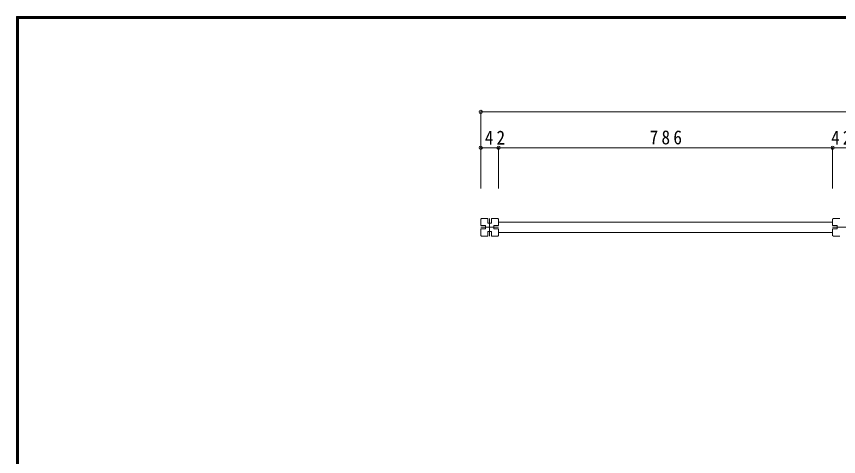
# Model space of a CAD drawing. Units: millimetres at full size, sheet at 1:15. Extents: x -3000 to 2850, y -2151 to 2088.
# Drawn here: x -3000 to -1065, y 1051 to 2088 of the extents above; entities that cross this region are included whole.
import ezdxf

# ---------------------------------------------------------------- set-up
doc = ezdxf.new("R2010")
doc.units = ezdxf.units.MM
doc.header["$LTSCALE"] = 15
doc.header["$PDMODE"] = 32
doc.header["$PDSIZE"] = 7.5
doc.linetypes.add('CHAIN1', pattern=[8, 5, -1, 1, -1])
doc.layers.add('0-B_寸法', color=7, linetype='Continuous', lineweight=9)
doc.layers.add('F-1_枠', color=6, linetype='Continuous', lineweight=9)
doc.styles.add('ＭＳ ゴシック', font='')
doc.styles.get('ＭＳ ゴシック').set_extended_font_data('MS Gothic')

msp = doc.modelspace()

# ---------------------------------------------------------------- linework, layer by layer
at = {"layer": '0-B_寸法', "color": 3}
for p, q in [((-1907.43, 1862.8), (618.57, 1862.8)), ((-1907.43, 1862.8), (-1907.43, 1778.34)), ((-1907.43, 1778.34), (-1865.43, 1778.34)), ((-1907.43, 1778.34), (-1907.43, 1682.57)), ((-1865.43, 1778.34), (-1865.43, 1682.57)), ((-1865.43, 1778.34), (-1079.43, 1778.34)), ((-1079.43, 1778.34), (-1079.43, 1682.57)), ((-1079.43, 1778.34), (-1037.43, 1778.34))]:
    msp.add_line(p, q, dxfattribs=at)
at = {"layer": '0-B_寸法'}
for p, q in [((-1905.43, 1612.15), (-1907.43, 1610.15)), ((-1907.43, 1595.15), (-1907.43, 1610.15)), ((-1905.43, 1612.15), (-1890.43, 1612.15)), ((-1882.43, 1612.15), (-1882.43, 1601.15)), ((-1077.43, 1612.15), (-1079.43, 1610.15)), ((-1079.43, 1595.15), (-1079.43, 1610.15)), ((-1077.43, 1612.15), (-1062.43, 1612.15)), ((-1907.43, 1595.15), (-1896.43, 1595.15)), ((-1907.43, 1572.15), (-1907.43, 1587.15)), ((-1865.43, 1595.15), (-1876.43, 1595.15)), ((-1865.43, 1603.15), (-1079.43, 1603.15)), ((-1865.43, 1587.15), (-1865.43, 1572.15)), ((-1079.43, 1595.15), (-1068.43, 1595.15)), ((-1079.43, 1572.15), (-1079.43, 1587.15)), ((-1907.43, 1572.15), (-1905.43, 1570.15)), ((-1890.43, 1570.15), (-1905.43, 1570.15)), ((-1882.43, 1570.15), (-1882.43, 1581.15)), ((-1867.43, 1570.15), (-1882.43, 1570.15)), ((-1867.43, 1570.15), (-1865.43, 1572.15)), ((-1865.43, 1579.15), (-1079.43, 1579.15)), ((-1079.43, 1572.15), (-1077.43, 1570.15)), ((-1062.43, 1570.15), (-1077.43, 1570.15))]:
    msp.add_line(p, q, dxfattribs=at)
at = {"layer": '0-B_寸法', "color": 4, "linetype": 'CHAIN1'}
for p, q in [((-1886.43, 1612.15), (-1886.43, 1570.15)), ((-1907.43, 1591.15), (-1865.43, 1591.15)), ((-1079.43, 1591.15), (-1037.43, 1591.15))]:
    msp.add_line(p, q, dxfattribs=at)
at = {"layer": '0-B_寸法'}
for points in [[(-1890.43, 1612.15), (-1890.43, 1601.15), (-1882.43, 1601.15)], [(-1882.43, 1612.15), (-1867.43, 1612.15), (-1865.43, 1610.15), (-1865.43, 1595.15)], [(-1907.43, 1587.15), (-1896.43, 1587.15), (-1896.43, 1595.15)], [(-1865.43, 1587.15), (-1876.43, 1587.15), (-1876.43, 1595.15)], [(-1079.43, 1587.15), (-1068.43, 1587.15), (-1068.43, 1595.15)], [(-1890.43, 1570.15), (-1890.43, 1581.15), (-1882.43, 1581.15)]]:
    msp.add_lwpolyline(points, dxfattribs=at)
at = {"layer": '0-B_寸法', "color": 3}
for p in [(-1907.43, 1862.8), (-1907.43, 1778.34), (-1865.43, 1778.34), (-1079.43, 1778.34)]:
    msp.add_point(p, dxfattribs=at)
at = {"layer": 'F-1_枠'}
for p, q in [((-3000, 2087.5), (-3000, -2102.5)), ((-3000, 2087.5), (2850, 2087.5)), ((-3000, 2085), (2850, 2085)), ((-3000, 2082.5), (2850, 2082.5)), ((-2997.5, 2087.5), (-2997.5, -2102.5)), ((-2995, 2087.5), (-2995, -2102.5))]:
    msp.add_line(p, q, dxfattribs=at)

# ---------------------------------------------------------------- texts
at = {"layer": '0-B_寸法', "char_height": 32.99, "attachment_point": 7, "style": 'ＭＳ ゴシック'}
for s, insert in [('\\T1.38;\\W0.9;786', (-1509.93, 1785.84)), ('\\T1.36;\\W0.9;42', (-1897.85, 1785.84)), ('\\T1.36;\\W0.9;42', (-1082.81, 1785.84))]:
    msp.add_mtext(s, dxfattribs=dict(at, insert=insert))

doc.saveas('drawing.dxf')
